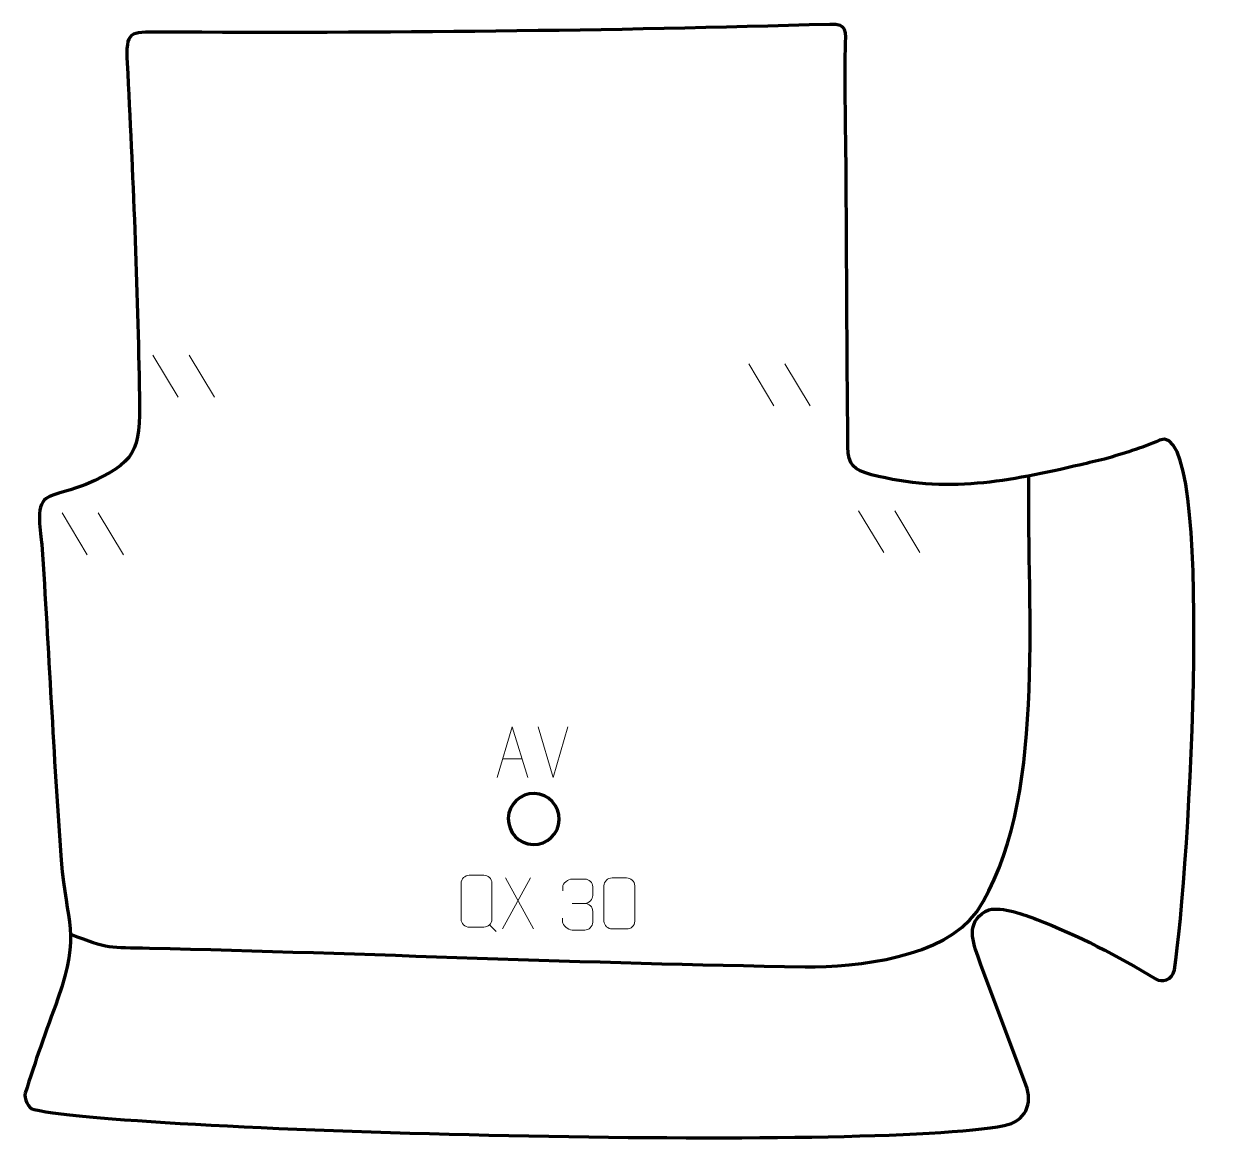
# Model space of a CAD drawing. Header units: millimetres. Extents: x -619 to -35, y 235 to 788.
import ezdxf

# ---------------------------------------------------------------- set-up
doc = ezdxf.new("R2010")
doc.units = ezdxf.units.MM
doc.header["$MEASUREMENT"] = 0
doc.layers.add('layer 1', color=7, linetype='Continuous', plot=False)
doc.layers.add('layer 2', color=7, linetype='Continuous')
doc.layers.add('layer 3', color=7, linetype='Continuous')

msp = doc.modelspace()

# ---------------------------------------------------------------- linework, layer by layer
at = {"layer": 'layer 1', "color": 250, "lineweight": 9}
for points, knots in [([(-400.9163, 370.7591), (-398.5485, 370.7591), (-396.1805, 370.7591), (-393.8125, 370.7591), (-393.8125, 370.7591), (-391.8307, 370.7953), (-389.8034, 369.2768), (-389.7763, 366.7952), (-389.7763, 366.7952), (-389.7766, 360.9446), (-389.7766, 355.0937), (-389.7763, 349.2423), (-389.7763, 349.2423), (-389.9185, 346.877), (-391.626, 345.3707), (-393.8125, 345.3597), (-393.8125, 345.3597), (-396.1865, 345.3602), (-398.5603, 345.3602), (-400.9338, 345.3597), (-400.9338, 345.3597), (-402.8937, 345.2525), (-404.9015, 347.171), (-404.89, 349.2247), (-404.89, 349.2247), (-404.8897, 355.0987), (-404.8897, 360.9725), (-404.89, 366.8459), (-404.89, 366.8459), (-404.8857, 369.0225), (-403.1075, 370.7728), (-400.9163, 370.7591)], [0, 0, 0, 0, 0.11111111, 0.11111111, 0.11111111, 0.11111111, 0.22222222, 0.22222222, 0.22222222, 0.22222222, 0.33333333, 0.33333333, 0.33333333, 0.33333333, 0.44444444, 0.44444444, 0.44444444, 0.44444444, 0.55555556, 0.55555556, 0.55555556, 0.55555556, 0.66666667, 0.66666667, 0.66666667, 0.66666667, 0.77777778, 0.77777778, 0.77777778, 0.77777778, 1, 1, 1, 1]), ([(-355.103, 363.2121), (-355.103, 363.2121), (-355.103, 365.0693), (-355.103, 365.0693), (-355.103, 365.0693), (-355.1173, 366.8112), (-352.4528, 368.9293), (-350.3937, 368.9066), (-350.3937, 368.9066), (-348.3296, 368.9066), (-346.2656, 368.9066), (-344.2019, 368.9066), (-344.2019, 368.9066), (-342.0074, 368.9154), (-340.4091, 367.0686), (-340.3647, 365.1565), (-340.3647, 365.1565), (-340.3651, 363.7214), (-340.3651, 362.2863), (-340.3647, 360.8508), (-340.3647, 360.8508), (-340.4133, 359.1973), (-342.0159, 356.9673), (-344.2142, 356.9773), (-344.2142, 356.9773), (-342.0105, 356.9661), (-340.4025, 355.1629), (-340.3485, 353.1034), (-340.3485, 353.1034), (-340.3489, 351.3187), (-340.3489, 349.534), (-340.3485, 347.7489), (-340.3485, 347.7489), (-340.3384, 345.6875), (-342.3933, 343.9244), (-344.2142, 343.9325), (-344.2142, 343.9325), (-346.2795, 343.9328), (-348.3447, 343.9328), (-350.4103, 343.9325), (-350.4103, 343.9325), (-352.5789, 343.944), (-355.1099, 346.3442), (-355.1285, 347.806), (-355.1285, 347.806), (-355.1285, 347.806), (-355.1285, 349.7146), (-355.1285, 349.7146)], [0, 0, 0, 0, 0.07692308, 0.07692308, 0.07692308, 0.07692308, 0.15384615, 0.15384615, 0.15384615, 0.15384615, 0.23076923, 0.23076923, 0.23076923, 0.23076923, 0.30769231, 0.30769231, 0.30769231, 0.30769231, 0.38461538, 0.38461538, 0.38461538, 0.38461538, 0.46153846, 0.46153846, 0.46153846, 0.46153846, 0.53846154, 0.53846154, 0.53846154, 0.53846154, 0.61538462, 0.61538462, 0.61538462, 0.61538462, 0.69230769, 0.69230769, 0.69230769, 0.69230769, 0.76923077, 0.76923077, 0.76923077, 0.76923077, 0.84615385, 0.84615385, 0.84615385, 0.84615385, 1, 1, 1, 1]), ([(-330.8758, 369.4662), (-328.5097, 369.4662), (-326.1432, 369.4662), (-323.7767, 369.4662), (-323.7767, 369.4662), (-321.7962, 369.5018), (-319.7702, 368.0075), (-319.7431, 365.5654), (-319.7431, 365.5654), (-319.7435, 359.808), (-319.7435, 354.0502), (-319.7431, 348.292), (-319.7431, 348.292), (-319.8852, 345.9644), (-321.5916, 344.4821), (-323.7767, 344.4713), (-323.7767, 344.4713), (-326.1491, 344.4717), (-328.5215, 344.4717), (-330.8935, 344.4713), (-330.8935, 344.4713), (-332.852, 344.3657), (-334.8584, 346.2536), (-334.847, 348.2746), (-334.847, 348.2746), (-334.8466, 354.0552), (-334.8466, 359.8355), (-334.847, 365.6153), (-334.847, 365.6153), (-334.8427, 367.7573), (-333.0656, 369.4798), (-330.8758, 369.4662)], [0, 0, 0, 0, 0.11111111, 0.11111111, 0.11111111, 0.11111111, 0.22222222, 0.22222222, 0.22222222, 0.22222222, 0.33333333, 0.33333333, 0.33333333, 0.33333333, 0.44444444, 0.44444444, 0.44444444, 0.44444444, 0.55555556, 0.55555556, 0.55555556, 0.55555556, 0.66666667, 0.66666667, 0.66666667, 0.66666667, 0.77777778, 0.77777778, 0.77777778, 0.77777778, 1, 1, 1, 1])]:
    msp.add_open_spline(points, degree=3, knots=knots, dxfattribs=at)
for points in [[(-370.9173, 369.4821), (-370.9173, 369.4821), (-384.6579, 344.5863), (-384.6579, 344.5863)], [(-383.2033, 369.4821), (-383.2033, 369.4821), (-369.4627, 344.5286), (-369.4627, 344.5286)], [(-350.3933, 356.9669), (-350.3933, 356.9669), (-344.1969, 356.9669), (-344.1969, 356.9669)], [(-390.9862, 346.4577), (-390.9862, 346.4577), (-387.776, 343.2508), (-387.776, 343.2508)]]:
    msp.add_open_spline(points, degree=3, dxfattribs=at)
at = {"layer": 'layer 2', "color": 250, "lineweight": 9}
for points in [[(-555.9943, 625.7791), (-555.9943, 625.7791), (-543.63, 605.2348), (-543.63, 605.2348)], [(-538.2644, 625.7791), (-538.2644, 625.7791), (-525.9001, 605.2348), (-525.9001, 605.2348)], [(-263.8942, 621.5458), (-263.8942, 621.5458), (-251.5299, 601.0015), (-251.5299, 601.0015)], [(-246.1643, 621.5458), (-246.1643, 621.5458), (-233.8, 601.0015), (-233.8, 601.0015)], [(-210.0275, 549.5791), (-210.0275, 549.5791), (-197.6632, 529.0348), (-197.6632, 529.0348)], [(-192.2976, 549.5791), (-192.2976, 549.5791), (-179.9333, 529.0348), (-179.9333, 529.0348)], [(-600.5527, 548.5207), (-600.5527, 548.5207), (-588.1884, 527.9764), (-588.1884, 527.9764)], [(-582.8228, 548.5207), (-582.8228, 548.5207), (-570.4585, 527.9764), (-570.4585, 527.9764)], [(-359.8265, 418.6667), (-359.8265, 418.6667), (-367.1483, 443.6203), (-367.1483, 443.6203)], [(-352.5046, 443.6203), (-352.5046, 443.6203), (-359.8264, 418.6667), (-359.8264, 418.6667)], [(-384.4634, 427.9234), (-384.4634, 427.9234), (-374.9677, 427.9234), (-374.9677, 427.9234)]]:
    msp.add_open_spline(points, degree=3, dxfattribs=at)
at = {"layer": 'layer 2', "color": 142, "lineweight": 158}
msp.add_open_spline([(-596.4688, 341.9678), (-577.6526, 334.5668), (-577.5326, 335.5485), (-557.6867, 335.0885), (-557.6867, 335.0885), (-450.5471, 332.6057), (-343.3507, 327.55), (-236.2374, 325.9406), (-236.2374, 325.9406), (-210.7111, 325.6711), (-167.9934, 330.403), (-152.0938, 352.9242), (-152.0938, 352.9242), (-117.4213, 404.962), (-127.5479, 501.2743), (-126.5026, 565.1094), (-126.5026, 565.1094), (-126.5026, 565.1094), (-126.4783, 566.6025), (-126.4783, 566.6025)], degree=3, knots=[0, 0, 0, 0, 0.16666667, 0.16666667, 0.16666667, 0.16666667, 0.33333333, 0.33333333, 0.33333333, 0.33333333, 0.5, 0.5, 0.5, 0.5, 0.66666667, 0.66666667, 0.66666667, 0.66666667, 1, 1, 1, 1], dxfattribs=at)
at = {"layer": 'layer 2', "color": 250, "lineweight": 9}
msp.add_open_spline([(-387.186, 418.674), (-387.186, 418.674), (-379.815, 443.6275), (-379.815, 443.6275), (-379.815, 443.6275), (-379.815, 443.6275), (-372.2451, 418.674), (-372.2451, 418.674)], degree=3, knots=[0, 0, 0, 0, 0.33333333, 0.33333333, 0.33333333, 0.33333333, 1, 1, 1, 1], dxfattribs=at)
at = {"layer": 'layer 2', "color": 142, "lineweight": 200}
msp.add_open_spline([(-369.6008, 385.8705), (-376.5018, 386.0574), (-381.9448, 391.8033), (-381.7579, 398.7043), (-381.7579, 398.7043), (-381.571, 405.6053), (-375.8252, 411.0482), (-368.9241, 410.8614), (-368.9241, 410.8614), (-362.0231, 410.6745), (-356.5802, 404.9286), (-356.7671, 398.0276), (-356.7671, 398.0276), (-356.9539, 391.1266), (-362.6998, 385.6837), (-369.6008, 385.8705)], degree=3, knots=[0, 0, 0, 0, 0.2, 0.2, 0.2, 0.2, 0.4, 0.4, 0.4, 0.4, 0.6, 0.6, 0.6, 0.6, 1, 1, 1, 1], dxfattribs=at)
at = {"layer": 'layer 3', "color": 242, "lineweight": 158}
msp.add_open_spline([(-618.6131, 263.8647), (-613.9223, 279.1977), (-608.4899, 294.2034), (-602.5699, 310.2967), (-602.5699, 310.2967), (-591.241, 342.9109), (-598.5734, 346.4979), (-601.009, 378.1356), (-601.009, 378.1356), (-604.8585, 429.7639), (-607.01, 481.3766), (-610.5267, 532.9575), (-610.5267, 532.9575), (-611.0306, 538.719), (-613.8501, 551.7808), (-608.3971, 555.601), (-608.3971, 555.601), (-605.0184, 557.968), (-594.1645, 560.1397), (-588.9207, 562.4515), (-588.9207, 562.4515), (-564.4145, 573.2025), (-562.2118, 578.5294), (-562.6118, 605.5106), (-562.6118, 605.5106), (-563.5024, 659.577), (-565.8519, 714.9722), (-568.6328, 768.9789), (-568.6328, 768.9789), (-569.4532, 784.9058), (-567.4971, 784.3746), (-552.4435, 784.2868), (-552.4435, 784.2868), (-444.1081, 783.6551), (-331.2708, 784.8661), (-224.167, 788.0656), (-224.167, 788.0656), (-215.0813, 788.337), (-216.3138, 784.9838), (-216.4542, 776.0938), (-216.4542, 776.0938), (-216.76, 756.7372), (-216.2893, 736.8059), (-216.1377, 717.3925), (-216.1377, 717.3925), (-215.7828, 671.9016), (-215.7355, 626.3723), (-215.2178, 580.8927), (-215.2178, 580.8927), (-215.0959, 571.8031), (-212.5212, 569.7167), (-203.6122, 567.2198), (-203.6122, 567.2198), (-166.9333, 557.7354), (-136.5159, 563.8296), (-101.0964, 572.119), (-101.0964, 572.119), (-97.2152, 573.0274), (-93.3338, 573.9356), (-89.4525, 574.8439), (-89.4525, 574.8439), (-80.0441, 577.7612), (-71.4668, 580.0429), (-62.4618, 584.1727), (-62.4618, 584.1727), (-34.6708, 596.5623), (-47.8052, 371.7112), (-55.1495, 324.3998), (-55.1495, 324.3998), (-55.9838, 319.0248), (-61.8674, 318.4789), (-64.0683, 319.8134), (-64.0683, 319.8134), (-83.0109, 331.2982), (-102.7308, 341.5609), (-122.5752, 349.1013), (-122.5752, 349.1013), (-128.6443, 351.4074), (-139.6162, 355.4771), (-146.108, 353.8997), (-146.108, 353.8997), (-156.7704, 349.0302), (-154.8902, 340.2326), (-151.4388, 330.8328), (-151.4388, 330.8328), (-143.7735, 309.957), (-135.9223, 288.941), (-127.9282, 267.9927), (-127.9282, 267.9927), (-124.4062, 258.7636), (-128.1694, 250.0624), (-138.6277, 248.0284), (-138.6277, 248.0284), (-203.0728, 235.4928), (-563.1451, 244.9192), (-614.2697, 255.8715), (-614.2697, 255.8715), (-617.4201, 256.5465), (-619.3118, 261.5806), (-618.6131, 263.8647)], degree=3, knots=[0, 0, 0, 0, 0.03846154, 0.03846154, 0.03846154, 0.03846154, 0.07692308, 0.07692308, 0.07692308, 0.07692308, 0.11538462, 0.11538462, 0.11538462, 0.11538462, 0.15384615, 0.15384615, 0.15384615, 0.15384615, 0.19230769, 0.19230769, 0.19230769, 0.19230769, 0.23076923, 0.23076923, 0.23076923, 0.23076923, 0.26923077, 0.26923077, 0.26923077, 0.26923077, 0.30769231, 0.30769231, 0.30769231, 0.30769231, 0.34615385, 0.34615385, 0.34615385, 0.34615385, 0.38461538, 0.38461538, 0.38461538, 0.38461538, 0.42307692, 0.42307692, 0.42307692, 0.42307692, 0.46153846, 0.46153846, 0.46153846, 0.46153846, 0.5, 0.5, 0.5, 0.5, 0.53846154, 0.53846154, 0.53846154, 0.53846154, 0.57692308, 0.57692308, 0.57692308, 0.57692308, 0.61538462, 0.61538462, 0.61538462, 0.61538462, 0.65384615, 0.65384615, 0.65384615, 0.65384615, 0.69230769, 0.69230769, 0.69230769, 0.69230769, 0.73076923, 0.73076923, 0.73076923, 0.73076923, 0.76923077, 0.76923077, 0.76923077, 0.76923077, 0.80769231, 0.80769231, 0.80769231, 0.80769231, 0.84615385, 0.84615385, 0.84615385, 0.84615385, 0.88461538, 0.88461538, 0.88461538, 0.88461538, 0.92307692, 0.92307692, 0.92307692, 0.92307692, 1, 1, 1, 1], dxfattribs=at)

doc.saveas('drawing.dxf')
